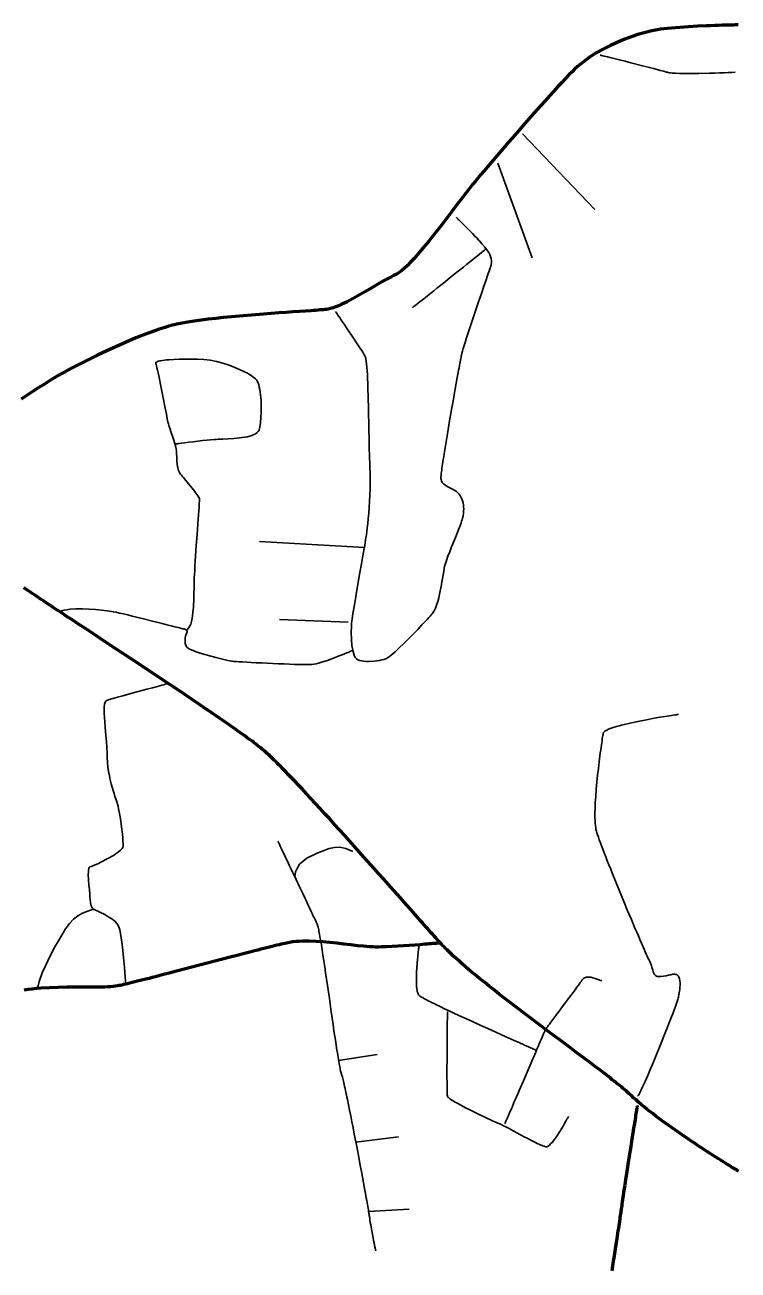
# Model space of a CAD drawing. Header units: inches. Extents: x 23 to 178, y 8 to 179.
# Drawn here: x 157.57 to 177.51, y 99.23 to 134.06 of the extents above; entities that cross this region are included whole.
import ezdxf

# ---------------------------------------------------------------- set-up
doc = ezdxf.new("R2010")
doc.units = ezdxf.units.IN
doc.header["$MEASUREMENT"] = 0
for name, color, linetype in [('Routes 1', 7, 'Continuous'), ('Routes 2', 7, 'Continuous'), ('Routes 4', 7, 'Continuous')]:
    doc.layers.add(name, color=color, linetype=linetype)

msp = doc.modelspace()

# ---------------------------------------------------------------- linework, layer by layer
at = {"layer": 'Routes 1', "color": 7, "lineweight": 158, "true_color": 0xffffff}
msp.add_lwpolyline([(177.511, 134.061), (177.502, 134.061), (177.478, 134.06), (177.44, 134.059), (177.388, 134.058), (177.324, 134.057), (177.248, 134.055), (177.163, 134.052), (177.068, 134.05), (176.966, 134.046), (176.857, 134.043), (176.743, 134.038), (176.623, 134.033), (176.376, 134.022), (176.125, 134.008), (175.878, 133.992), (175.759, 133.983), (175.645, 133.973), (175.536, 133.962), (175.434, 133.95), (175.34, 133.938), (175.254, 133.925), (175.095, 133.893), (174.923, 133.851), (174.738, 133.798), (174.545, 133.735), (174.346, 133.661), (174.143, 133.578), (173.94, 133.486), (173.74, 133.385), (173.545, 133.275), (173.359, 133.158), (173.184, 133.032), (173.024, 132.9), (172.949, 132.83), (172.869, 132.752), (172.781, 132.662), (172.684, 132.562), (172.581, 132.453), (172.471, 132.335), (172.356, 132.209), (172.235, 132.077), (172.111, 131.94), (171.984, 131.798), (171.724, 131.505), (171.2, 130.905), (171.073, 130.759), (170.949, 130.616), (170.829, 130.476), (170.714, 130.342), (170.605, 130.214), (170.502, 130.094), (170.406, 129.981), (170.319, 129.877), (170.24, 129.783), (170.164, 129.693), (170.084, 129.592), (169.997, 129.483), (169.907, 129.366), (169.812, 129.242), (169.713, 129.113), (169.611, 128.979), (169.401, 128.703), (169.185, 128.422), (168.968, 128.145), (168.86, 128.01), (168.754, 127.88), (168.65, 127.755), (168.548, 127.637), (168.449, 127.526), (168.353, 127.424), (168.262, 127.331), (168.175, 127.249), (168.094, 127.179), (168.018, 127.121), (167.949, 127.078), (167.885, 127.048), (167.818, 127.016), (167.748, 126.98), (167.598, 126.898), (167.437, 126.806), (167.268, 126.707), (167.095, 126.606), (166.745, 126.406), (166.575, 126.316), (166.411, 126.237), (166.333, 126.203), (166.258, 126.173), (166.185, 126.147), (166.116, 126.126), (166.051, 126.111), (165.99, 126.101), (165.956, 126.098), (165.917, 126.094), (165.871, 126.09), (165.821, 126.086), (165.765, 126.081), (165.704, 126.076), (165.638, 126.071), (165.567, 126.066), (165.414, 126.055), (165.245, 126.043), (165.063, 126.031), (164.869, 126.017), (164.665, 126.002), (164.454, 125.986), (164.236, 125.97), (164.013, 125.952), (163.563, 125.914), (163.118, 125.871), (162.902, 125.849), (162.693, 125.825), (162.492, 125.8), (162.302, 125.774), (162.124, 125.747), (161.961, 125.719), (161.813, 125.69), (161.746, 125.675), (161.683, 125.659), (161.567, 125.627), (161.447, 125.591), (161.324, 125.551), (161.198, 125.507), (160.938, 125.411), (160.672, 125.305), (160.401, 125.19), (160.13, 125.069), (159.862, 124.946), (159.601, 124.821), (159.35, 124.697), (159.112, 124.577), (158.999, 124.519), (158.892, 124.463), (158.789, 124.409), (158.691, 124.357), (158.599, 124.307), (158.549, 124.28), (158.496, 124.249), (158.379, 124.18), (158.25, 124.102), (158.11, 124.015), (157.959, 123.919), (157.8, 123.816), (157.634, 123.706), (157.462, 123.591)], dxfattribs=at)
at = {"layer": 'Routes 2', "color": 7, "lineweight": 106, "true_color": 0xffffff}
for points in [[(177.511, 102), (177.51, 102.001), (177.507, 102.002), (177.503, 102.005), (177.497, 102.008), (177.49, 102.013), (177.481, 102.018), (177.471, 102.024), (177.459, 102.032), (177.446, 102.04), (177.431, 102.049), (177.415, 102.059), (177.397, 102.069), (177.358, 102.093), (177.314, 102.12), (177.266, 102.151), (177.212, 102.184), (177.155, 102.22), (177.093, 102.259), (177.028, 102.3), (176.959, 102.344), (176.886, 102.39), (176.811, 102.438), (176.733, 102.488), (176.652, 102.54), (176.569, 102.594), (176.484, 102.65), (176.397, 102.708), (176.308, 102.766), (176.218, 102.826), (176.128, 102.888), (175.943, 103.013), (175.758, 103.142), (175.573, 103.273), (175.391, 103.405), (175.214, 103.538), (175.127, 103.604), (175.043, 103.669), (174.961, 103.734), (174.881, 103.799), (174.804, 103.863), (174.729, 103.926), (174.658, 103.988), (174.59, 104.049), (174.526, 104.109), (174.491, 104.14), (174.455, 104.172), (174.417, 104.206), (174.377, 104.24), (174.335, 104.276), (174.291, 104.313), (174.246, 104.351), (174.199, 104.389), (174.15, 104.429), (174.099, 104.47), (174.047, 104.511), (173.993, 104.554), (173.938, 104.598), (173.882, 104.642), (173.824, 104.687), (173.764, 104.733), (173.642, 104.827), (173.515, 104.924), (173.383, 105.024), (173.247, 105.127), (173.108, 105.231), (172.965, 105.338), (172.82, 105.447), (172.672, 105.557), (172.522, 105.669), (172.37, 105.783), (172.217, 105.897), (171.908, 106.128), (171.599, 106.361), (171.292, 106.594), (171.14, 106.71), (170.99, 106.825), (170.842, 106.94), (170.697, 107.054), (170.554, 107.166), (170.415, 107.278), (170.28, 107.387), (170.148, 107.495), (170.021, 107.601), (169.899, 107.705), (169.782, 107.806), (169.725, 107.856), (169.67, 107.905), (169.616, 107.953), (169.564, 108.001), (169.514, 108.047), (169.465, 108.093), (169.418, 108.139), (169.373, 108.183), (169.329, 108.227), (169.287, 108.269), (169.247, 108.311), (169.209, 108.352), (169.136, 108.433), (169.097, 108.476), (169.057, 108.521), (169.015, 108.568), (168.972, 108.616), (168.928, 108.666), (168.882, 108.718), (168.835, 108.771), (168.786, 108.825), (168.736, 108.882), (168.685, 108.939), (168.633, 108.998), (168.58, 109.058), (168.525, 109.12), (168.469, 109.182), (168.355, 109.311), (168.237, 109.444), (168.116, 109.581), (167.991, 109.722), (167.864, 109.866), (167.734, 110.012), (167.602, 110.161), (167.468, 110.312), (167.332, 110.465), (167.057, 110.773), (166.502, 111.392), (166.364, 111.545), (166.227, 111.697), (166.091, 111.847), (165.957, 111.994), (165.825, 112.139), (165.694, 112.281), (165.566, 112.42), (165.441, 112.555), (165.32, 112.686), (165.201, 112.812), (165.143, 112.873), (165.086, 112.933), (165.031, 112.992), (164.976, 113.049), (164.922, 113.105), (164.869, 113.159), (164.818, 113.212), (164.768, 113.264), (164.719, 113.313), (164.671, 113.362), (164.625, 113.408), (164.58, 113.453), (164.536, 113.495), (164.494, 113.536), (164.454, 113.575), (164.415, 113.613), (164.377, 113.648), (164.341, 113.681), (164.307, 113.712), (164.274, 113.741), (164.241, 113.77), (164.203, 113.801), (164.163, 113.834), (164.118, 113.869), (164.07, 113.906), (164.019, 113.946), (163.965, 113.987), (163.908, 114.03), (163.847, 114.074), (163.784, 114.121), (163.718, 114.169), (163.649, 114.219), (163.577, 114.27), (163.503, 114.323), (163.426, 114.377), (163.347, 114.433), (163.266, 114.49), (163.182, 114.548), (163.096, 114.607), (163.009, 114.668), (162.919, 114.73), (162.828, 114.793), (162.734, 114.856), (162.64, 114.921), (162.543, 114.987), (162.445, 115.053), (162.246, 115.188), (162.041, 115.326), (161.833, 115.466), (161.621, 115.608), (161.406, 115.751), (160.973, 116.039), (160.538, 116.327), (160.322, 116.47), (160.108, 116.611), (159.897, 116.751), (159.689, 116.888), (159.485, 117.022), (159.285, 117.154), (159.188, 117.218), (159.092, 117.281), (158.997, 117.344), (158.904, 117.405), (158.813, 117.465), (158.724, 117.524), (158.637, 117.582), (158.551, 117.638), (158.468, 117.693), (158.387, 117.747), (158.309, 117.799), (158.233, 117.849), (158.159, 117.898), (158.088, 117.946), (158.019, 117.991), (157.954, 118.035), (157.891, 118.077), (157.831, 118.117), (157.774, 118.156), (157.721, 118.192), (157.67, 118.226), (157.623, 118.259), (157.579, 118.289), (157.539, 118.317)], [(169.185, 108.378), (169.181, 108.378), (169.171, 108.377), (169.153, 108.376), (169.129, 108.373), (169.1, 108.371), (169.064, 108.368), (169.023, 108.364), (168.977, 108.36), (168.927, 108.356), (168.872, 108.351), (168.813, 108.346), (168.75, 108.341), (168.684, 108.336), (168.615, 108.33), (168.47, 108.319), (168.316, 108.308), (168.157, 108.298), (167.835, 108.279), (167.677, 108.272), (167.525, 108.267), (167.45, 108.265), (167.374, 108.265), (167.295, 108.268), (167.213, 108.272), (167.128, 108.278), (167.042, 108.285), (166.863, 108.303), (166.678, 108.325), (166.488, 108.348), (166.294, 108.371), (166.098, 108.392), (165.902, 108.41), (165.707, 108.424), (165.515, 108.43), (165.421, 108.43), (165.327, 108.428), (165.235, 108.424), (165.145, 108.416), (165.057, 108.406), (164.97, 108.393), (164.886, 108.376), (164.841, 108.367), (164.791, 108.355), (164.737, 108.343), (164.678, 108.329), (164.615, 108.314), (164.549, 108.297), (164.478, 108.28), (164.404, 108.262), (164.327, 108.242), (164.246, 108.222), (164.162, 108.201), (164.076, 108.179), (163.987, 108.156), (163.895, 108.132), (163.705, 108.083), (163.506, 108.031), (163.302, 107.978), (163.092, 107.923), (162.663, 107.811), (162.232, 107.698), (162.019, 107.642), (161.81, 107.588), (161.605, 107.534), (161.407, 107.483), (161.217, 107.434), (161.126, 107.411), (161.037, 107.388), (160.95, 107.366), (160.867, 107.345), (160.786, 107.325), (160.709, 107.306), (160.636, 107.288), (160.565, 107.27), (160.499, 107.254), (160.437, 107.24), (160.378, 107.226), (160.324, 107.214), (160.275, 107.203), (160.23, 107.193), (160.19, 107.185), (160.155, 107.178), (160.095, 107.168), (160.03, 107.16), (159.958, 107.154), (159.88, 107.15), (159.796, 107.146), (159.707, 107.144), (159.613, 107.142), (159.515, 107.142), (159.412, 107.141), (159.306, 107.142), (159.197, 107.142), (159.085, 107.142), (158.97, 107.142), (158.735, 107.141), (158.494, 107.136), (158.252, 107.127), (158.011, 107.112), (157.892, 107.102), (157.774, 107.089), (157.658, 107.075), (157.545, 107.058)], [(174.688, 103.825), (174.688, 103.822), (174.686, 103.813), (174.684, 103.799), (174.681, 103.779), (174.677, 103.754), (174.672, 103.724), (174.667, 103.689), (174.661, 103.649), (174.654, 103.605), (174.646, 103.558), (174.638, 103.506), (174.629, 103.45), (174.61, 103.33), (174.589, 103.197), (174.567, 103.054), (174.543, 102.903), (174.519, 102.745), (174.493, 102.583), (174.441, 102.25), (174.39, 101.92), (174.366, 101.761), (174.342, 101.607), (174.32, 101.461), (174.299, 101.324), (174.28, 101.199), (174.272, 101.141), (174.264, 101.086), (174.256, 101.036), (174.25, 100.989), (174.243, 100.944), (174.239, 100.916), (174.234, 100.883), (174.229, 100.846), (174.223, 100.805), (174.216, 100.759), (174.208, 100.709), (174.2, 100.655), (174.191, 100.597), (174.182, 100.535), (174.172, 100.47), (174.162, 100.4), (174.15, 100.327), (174.139, 100.25), (174.127, 100.17), (174.101, 100), (174.073, 99.818), (174.043, 99.624), (174.012, 99.419), (173.979, 99.203)]]:
    msp.add_lwpolyline(points, dxfattribs=at)
at = {"layer": 'Routes 4', "color": 7, "lineweight": 35, "true_color": 0xffffff}
for points in [[(177.426, 132.734), (177.34, 132.731), (177.236, 132.727), (177.119, 132.723), (176.99, 132.718), (176.851, 132.714), (176.707, 132.709), (176.412, 132.702), (176.266, 132.7), (176.125, 132.7), (175.991, 132.7), (175.868, 132.702), (175.758, 132.707), (175.664, 132.713), (175.624, 132.718), (175.589, 132.722), (175.559, 132.728), (175.535, 132.734), (175.51, 132.742), (175.477, 132.751), (175.436, 132.762), (175.39, 132.775), (175.336, 132.789), (175.278, 132.805), (175.146, 132.839), (175, 132.877), (174.842, 132.917), (174.512, 133.001), (174.349, 133.042), (174.192, 133.081), (174.048, 133.117), (173.92, 133.149), (173.863, 133.163), (173.812, 133.176), (173.767, 133.187), (173.73, 133.196), (173.699, 133.204), (173.677, 133.209), (173.663, 133.213), (173.658, 133.214)], [(173.503, 128.896), (171.485, 131.013)], [(171.753, 127.541), (170.794, 130.194)], [(169.637, 128.67), (169.639, 128.668), (169.645, 128.662), (169.656, 128.652), (169.67, 128.638), (169.687, 128.621), (169.707, 128.601), (169.731, 128.578), (169.756, 128.553), (169.814, 128.496), (169.878, 128.432), (170.015, 128.294), (170.085, 128.224), (170.151, 128.155), (170.211, 128.091), (170.264, 128.033), (170.287, 128.007), (170.308, 127.984), (170.348, 127.937), (170.429, 127.841), (170.504, 127.742), (170.537, 127.691), (170.565, 127.639), (170.588, 127.585), (170.605, 127.529), (170.614, 127.472), (170.615, 127.414), (170.606, 127.353), (170.598, 127.322), (170.593, 127.306), (170.587, 127.286), (170.579, 127.263), (170.57, 127.237), (170.55, 127.175), (170.525, 127.103), (170.496, 127.019), (170.465, 126.927), (170.43, 126.827), (170.393, 126.72), (170.355, 126.606), (170.314, 126.488), (170.272, 126.367), (170.187, 126.116), (170.101, 125.864), (170.019, 125.618), (169.98, 125.5), (169.943, 125.387), (169.909, 125.28), (169.877, 125.18), (169.849, 125.088), (169.824, 125.005), (169.803, 124.933), (169.787, 124.872), (169.776, 124.823), (169.77, 124.795), (169.763, 124.763), (169.756, 124.725), (169.747, 124.683), (169.738, 124.636), (169.728, 124.585), (169.718, 124.529), (169.707, 124.47), (169.695, 124.406), (169.683, 124.34), (169.657, 124.197), (169.629, 124.043), (169.6, 123.88), (169.57, 123.709), (169.539, 123.532), (169.507, 123.351), (169.444, 122.984), (169.383, 122.623), (169.354, 122.449), (169.327, 122.282), (169.301, 122.123), (169.278, 121.975), (169.267, 121.905), (169.257, 121.838), (169.247, 121.775), (169.238, 121.716), (169.23, 121.661), (169.223, 121.609), (169.217, 121.563), (169.211, 121.52), (169.207, 121.483), (169.203, 121.451), (169.201, 121.424), (169.199, 121.402), (169.2, 121.372), (169.204, 121.346), (169.221, 121.298), (169.249, 121.255), (169.286, 121.216), (169.33, 121.182), (169.379, 121.15), (169.432, 121.12), (169.539, 121.063), (169.59, 121.034), (169.636, 121.004), (169.676, 120.972), (169.707, 120.937), (169.756, 120.861), (169.776, 120.82), (169.794, 120.777), (169.809, 120.732), (169.821, 120.684), (169.83, 120.633), (169.835, 120.579), (169.837, 120.523), (169.835, 120.462), (169.828, 120.399), (169.818, 120.331), (169.802, 120.259), (169.791, 120.219), (169.778, 120.175), (169.762, 120.127), (169.744, 120.076), (169.702, 119.965), (169.655, 119.845), (169.604, 119.719), (169.497, 119.456), (169.445, 119.324), (169.397, 119.197), (169.355, 119.075), (169.319, 118.962), (169.305, 118.91), (169.294, 118.861), (169.278, 118.771), (169.264, 118.677), (169.247, 118.575), (169.229, 118.468), (169.209, 118.358), (169.164, 118.136), (169.138, 118.029), (169.11, 117.927), (169.08, 117.832), (169.047, 117.747), (169.012, 117.673), (168.994, 117.641), (168.975, 117.613), (168.955, 117.588), (168.931, 117.56), (168.9, 117.525), (168.863, 117.485), (168.821, 117.439), (168.774, 117.388), (168.723, 117.333), (168.668, 117.274), (168.611, 117.213), (168.55, 117.149), (168.423, 117.017), (168.293, 116.884), (168.162, 116.754), (168.035, 116.632), (167.975, 116.576), (167.917, 116.523), (167.863, 116.476), (167.812, 116.433), (167.766, 116.396), (167.724, 116.366), (167.688, 116.343), (167.657, 116.327), (167.604, 116.31), (167.545, 116.295), (167.479, 116.282), (167.409, 116.271), (167.337, 116.262), (167.189, 116.254), (167.117, 116.254), (167.049, 116.259), (166.986, 116.268), (166.929, 116.281), (166.881, 116.299), (166.843, 116.323), (166.811, 116.357), (166.784, 116.405), (166.761, 116.464), (166.742, 116.534), (166.725, 116.612), (166.713, 116.697), (166.696, 116.879), (166.692, 117.067), (166.697, 117.245), (166.703, 117.328), (166.709, 117.379), (166.717, 117.442), (166.728, 117.516), (166.74, 117.599), (166.755, 117.692), (166.771, 117.792), (166.789, 117.898), (166.808, 118.01), (166.849, 118.247), (166.936, 118.742), (166.978, 118.983), (167.018, 119.209), (167.036, 119.314), (167.053, 119.411), (167.069, 119.501), (167.082, 119.581), (167.094, 119.652), (167.103, 119.711), (167.11, 119.758), (167.115, 119.798), (167.126, 119.889), (167.139, 119.996), (167.153, 120.117), (167.166, 120.252), (167.18, 120.4), (167.192, 120.56), (167.202, 120.731), (167.211, 120.911), (167.217, 121.1), (167.22, 121.298), (167.218, 121.502), (167.213, 121.713), (167.208, 121.82), (167.204, 121.933), (167.2, 122.054), (167.196, 122.183), (167.19, 122.455), (167.185, 122.744), (167.175, 123.339), (167.169, 123.63), (167.161, 123.906), (167.157, 124.037), (167.151, 124.161), (167.145, 124.278), (167.138, 124.386), (167.13, 124.485), (167.121, 124.573), (167.111, 124.651), (167.1, 124.716), (167.088, 124.769), (167.074, 124.807), (167.058, 124.834), (167.038, 124.867), (167.013, 124.905), (166.985, 124.95), (166.952, 124.999), (166.917, 125.053), (166.839, 125.171), (166.754, 125.299), (166.576, 125.563), (166.492, 125.689), (166.414, 125.803), (166.379, 125.855), (166.348, 125.902), (166.32, 125.943), (166.296, 125.978), (166.276, 126.007), (166.262, 126.028), (166.253, 126.041), (166.25, 126.046)], [(168.414, 126.158), (168.418, 126.161), (168.424, 126.166), (168.446, 126.183), (168.477, 126.208), (168.518, 126.24), (168.567, 126.278), (168.624, 126.324), (168.688, 126.374), (168.758, 126.43), (168.834, 126.491), (168.914, 126.555), (168.999, 126.623), (169.087, 126.693), (169.271, 126.84), (169.46, 126.991), (169.649, 127.142), (169.831, 127.288), (169.917, 127.357), (170, 127.424), (170.079, 127.486), (170.152, 127.545), (170.219, 127.599), (170.28, 127.648), (170.334, 127.691), (170.379, 127.727), (170.415, 127.756), (170.442, 127.778), (170.452, 127.785), (170.459, 127.791), (170.463, 127.794), (170.465, 127.796)], [(161.791, 122.341), (161.795, 122.342), (161.809, 122.343), (161.83, 122.346), (161.859, 122.35), (161.894, 122.354), (161.936, 122.36), (162.034, 122.372), (162.148, 122.386), (162.272, 122.401), (162.529, 122.431), (162.651, 122.445), (162.761, 122.456), (162.857, 122.464), (162.911, 122.467), (162.97, 122.47), (163.104, 122.475), (163.253, 122.481), (163.41, 122.49), (163.566, 122.505), (163.717, 122.527), (163.787, 122.541), (163.854, 122.558), (163.915, 122.577), (163.97, 122.6), (164.019, 122.626), (164.06, 122.655), (164.092, 122.688), (164.114, 122.726), (164.127, 122.767), (164.137, 122.816), (164.146, 122.872), (164.154, 122.934), (164.167, 123.074), (164.175, 123.228), (164.176, 123.391), (164.171, 123.555), (164.157, 123.714), (164.136, 123.861), (164.121, 123.928), (164.105, 123.99), (164.085, 124.045), (164.063, 124.093), (164.039, 124.133), (164.011, 124.164), (163.978, 124.191), (163.939, 124.22), (163.894, 124.251), (163.843, 124.283), (163.787, 124.315), (163.725, 124.348), (163.59, 124.414), (163.438, 124.479), (163.275, 124.541), (163.104, 124.596), (162.926, 124.643), (162.746, 124.679), (162.567, 124.702), (162.391, 124.711), (162.217, 124.714), (162.046, 124.714), (161.883, 124.711), (161.73, 124.705), (161.591, 124.695), (161.528, 124.69), (161.469, 124.683), (161.416, 124.676), (161.368, 124.668), (161.327, 124.66), (161.292, 124.65), (161.263, 124.64), (161.243, 124.629), (161.23, 124.618), (161.225, 124.605), (161.228, 124.591), (161.236, 124.565), (161.246, 124.524), (161.259, 124.47), (161.273, 124.404), (161.29, 124.328), (161.308, 124.243), (161.327, 124.151), (161.368, 123.953), (161.451, 123.536), (161.471, 123.436), (161.49, 123.341), (161.507, 123.253), (161.523, 123.173), (161.537, 123.102), (161.549, 123.041), (161.558, 122.994), (161.565, 122.96), (161.58, 122.9), (161.602, 122.829), (161.629, 122.749), (161.659, 122.662), (161.722, 122.476), (161.751, 122.382), (161.777, 122.29), (161.796, 122.204), (161.807, 122.124), (161.81, 122.053), (161.811, 121.987), (161.816, 121.868), (161.826, 121.763), (161.842, 121.672), (161.865, 121.594), (161.88, 121.559), (161.888, 121.543), (161.9, 121.523), (161.918, 121.497), (161.941, 121.467), (161.967, 121.434), (161.997, 121.397), (162.064, 121.315), (162.138, 121.226), (162.286, 121.046), (162.35, 120.963), (162.378, 120.925), (162.402, 120.891), (162.422, 120.86), (162.437, 120.834), (162.446, 120.812), (162.449, 120.796), (162.449, 120.787), (162.448, 120.771), (162.447, 120.75), (162.446, 120.724), (162.444, 120.693), (162.441, 120.657), (162.435, 120.571), (162.428, 120.47), (162.42, 120.356), (162.411, 120.23), (162.402, 120.094), (162.391, 119.951), (162.381, 119.803), (162.36, 119.5), (162.34, 119.202), (162.331, 119.06), (162.322, 118.926), (162.315, 118.801), (162.309, 118.688), (162.304, 118.59), (162.3, 118.507), (162.299, 118.472), (162.299, 118.443), (162.299, 118.393), (162.298, 118.284), (162.295, 118.162), (162.291, 118.033), (162.277, 117.767), (162.267, 117.64), (162.253, 117.523), (162.237, 117.419), (162.228, 117.375), (162.217, 117.335), (162.206, 117.301), (162.194, 117.274), (162.169, 117.235), (162.149, 117.204), (162.132, 117.179), (162.119, 117.16), (162.109, 117.145), (162.098, 117.128), (162.093, 117.122), (162.093, 117.121)], [(164.124, 119.611), (167.059, 119.444)], [(158.529, 117.653), (158.592, 117.673), (158.663, 117.689), (158.739, 117.702), (158.82, 117.712), (158.993, 117.724), (159.177, 117.726), (159.362, 117.72), (159.543, 117.708), (159.713, 117.692), (159.863, 117.674), (159.929, 117.665), (159.988, 117.655), (160.046, 117.645), (160.122, 117.629), (160.215, 117.608), (160.322, 117.583), (160.441, 117.554), (160.57, 117.523), (160.846, 117.454), (161.131, 117.382), (161.406, 117.312), (161.534, 117.279), (161.652, 117.249), (161.757, 117.223), (161.848, 117.2), (161.922, 117.182), (161.976, 117.17), (162.01, 117.162), (162.036, 117.155), (162.074, 117.137), (162.096, 117.116), (162.106, 117.094), (162.105, 117.073), (162.099, 117.052), (162.08, 117.022), (162.072, 117.011), (162.067, 116.993), (162.06, 116.961), (162.052, 116.919), (162.046, 116.869), (162.044, 116.815), (162.049, 116.76), (162.063, 116.708), (162.087, 116.661), (162.104, 116.641), (162.129, 116.621), (162.169, 116.6), (162.222, 116.576), (162.286, 116.551), (162.36, 116.524), (162.442, 116.497), (162.53, 116.469), (162.908, 116.364), (163.088, 116.319), (163.169, 116.299), (163.243, 116.283), (163.306, 116.27), (163.358, 116.26), (163.397, 116.254), (163.427, 116.252), (163.451, 116.251), (163.48, 116.249), (163.557, 116.245), (163.654, 116.239), (163.768, 116.233), (163.897, 116.226), (164.038, 116.219), (164.188, 116.211), (164.344, 116.204), (164.661, 116.189), (164.817, 116.183), (164.968, 116.177), (165.109, 116.172), (165.239, 116.169), (165.355, 116.166), (165.453, 116.165), (165.531, 116.166), (165.587, 116.169), (165.644, 116.177), (165.709, 116.19), (165.781, 116.209), (165.858, 116.231), (166.024, 116.285), (166.195, 116.346), (166.359, 116.41), (166.436, 116.44), (166.507, 116.469), (166.571, 116.495), (166.626, 116.518), (166.672, 116.538), (166.706, 116.552), (166.727, 116.562), (166.735, 116.565)], [(164.688, 117.428), (166.607, 117.353)], [(160.389, 107.229), (160.379, 107.322), (160.369, 107.431), (160.359, 107.555), (160.349, 107.688), (160.325, 107.973), (160.297, 108.261), (160.28, 108.398), (160.261, 108.527), (160.24, 108.643), (160.217, 108.745), (160.19, 108.828), (160.176, 108.862), (160.161, 108.89), (160.127, 108.935), (160.088, 108.976), (159.995, 109.053), (159.89, 109.121), (159.781, 109.18), (159.676, 109.231), (159.583, 109.275), (159.543, 109.294), (159.508, 109.312), (159.481, 109.329), (159.457, 109.354), (159.438, 109.385), (159.422, 109.421), (159.4, 109.505), (159.388, 109.592), (159.382, 109.673), (159.382, 109.707), (159.382, 109.736), (159.382, 109.756), (159.382, 109.768), (159.382, 109.772), (159.38, 109.788), (159.376, 109.822), (159.37, 109.87), (159.364, 109.93), (159.357, 109.998), (159.345, 110.148), (159.34, 110.296), (159.341, 110.362), (159.345, 110.419), (159.353, 110.463), (159.366, 110.493), (159.384, 110.505), (159.416, 110.515), (159.465, 110.534), (159.529, 110.562), (159.603, 110.596), (159.686, 110.636), (159.865, 110.728), (160.04, 110.828), (160.118, 110.879), (160.187, 110.928), (160.243, 110.974), (160.283, 111.017), (160.303, 111.054), (160.31, 111.096), (160.311, 111.156), (160.308, 111.232), (160.302, 111.32), (160.293, 111.418), (160.268, 111.631), (160.236, 111.849), (160.22, 111.952), (160.203, 112.047), (160.187, 112.132), (160.172, 112.203), (160.158, 112.259), (160.145, 112.302), (160.128, 112.352), (160.107, 112.412), (160.084, 112.48), (160.058, 112.556), (160.032, 112.641), (160.004, 112.733), (159.977, 112.833), (159.952, 112.939), (159.928, 113.053), (159.907, 113.173), (159.889, 113.299), (159.875, 113.431), (159.867, 113.568), (159.863, 113.71), (159.847, 114.002), (159.824, 114.289), (159.811, 114.427), (159.8, 114.558), (159.791, 114.682), (159.785, 114.795), (159.783, 114.897), (159.787, 114.986), (159.796, 115.06), (159.813, 115.117), (159.838, 115.155), (159.854, 115.167), (159.874, 115.174), (159.901, 115.182), (159.938, 115.193), (159.983, 115.205), (160.036, 115.22), (160.095, 115.237), (160.16, 115.255), (160.305, 115.295), (160.465, 115.338), (160.634, 115.384), (160.973, 115.476), (161.132, 115.519), (161.276, 115.557), (161.34, 115.575), (161.398, 115.59), (161.449, 115.604), (161.493, 115.616), (161.528, 115.625), (161.554, 115.632), (161.57, 115.636), (161.576, 115.638)], [(175.845, 114.775), (175.841, 114.775), (175.828, 114.773), (175.806, 114.77), (175.776, 114.765), (175.74, 114.76), (175.696, 114.753), (175.647, 114.745), (175.591, 114.736), (175.531, 114.726), (175.465, 114.716), (175.395, 114.704), (175.322, 114.692), (175.166, 114.664), (175, 114.634), (174.659, 114.567), (174.491, 114.531), (174.331, 114.493), (174.254, 114.474), (174.181, 114.454), (174.112, 114.435), (174.047, 114.415), (173.986, 114.395), (173.931, 114.376), (173.882, 114.356), (173.839, 114.336), (173.803, 114.317), (173.775, 114.297), (173.754, 114.278), (173.741, 114.259), (173.737, 114.24), (173.733, 114.214), (173.727, 114.181), (173.721, 114.141), (173.714, 114.095), (173.706, 114.042), (173.698, 113.983), (173.689, 113.919), (173.679, 113.85), (173.669, 113.777), (173.658, 113.699), (173.648, 113.618), (173.626, 113.445), (173.604, 113.262), (173.582, 113.071), (173.562, 112.877), (173.545, 112.681), (173.53, 112.488), (173.518, 112.3), (173.511, 112.121), (173.509, 112.036), (173.508, 111.954), (173.509, 111.876), (173.511, 111.802), (173.515, 111.732), (173.521, 111.668), (173.528, 111.609), (173.537, 111.555), (173.548, 111.508), (173.562, 111.461), (173.581, 111.405), (173.603, 111.339), (173.629, 111.265), (173.659, 111.184), (173.692, 111.094), (173.728, 110.999), (173.768, 110.897), (173.809, 110.789), (173.853, 110.677), (173.9, 110.56), (173.948, 110.44), (173.997, 110.316), (174.1, 110.061), (174.315, 109.539), (174.422, 109.281), (174.527, 109.031), (174.578, 108.91), (174.627, 108.794), (174.675, 108.681), (174.721, 108.574), (174.764, 108.472), (174.806, 108.377), (174.845, 108.288), (174.88, 108.206), (174.913, 108.132), (174.942, 108.067), (174.968, 108.011), (174.99, 107.964), (175.008, 107.928), (175.021, 107.902), (175.043, 107.857), (175.062, 107.813), (175.078, 107.772), (175.103, 107.695), (175.122, 107.626), (175.14, 107.567), (175.16, 107.518), (175.173, 107.498), (175.188, 107.48), (175.205, 107.466), (175.226, 107.454), (175.251, 107.445), (175.28, 107.44), (175.313, 107.438), (175.35, 107.439), (175.424, 107.447), (175.496, 107.461), (175.565, 107.477), (175.63, 107.492), (175.689, 107.502), (175.742, 107.504), (175.766, 107.5), (175.788, 107.494), (175.808, 107.483), (175.825, 107.468), (175.84, 107.448), (175.852, 107.423), (175.871, 107.372), (175.882, 107.318), (175.888, 107.261), (175.888, 107.201), (175.885, 107.139), (175.877, 107.074), (175.856, 106.936), (175.843, 106.861), (175.835, 106.832), (175.824, 106.793), (175.808, 106.746), (175.789, 106.691), (175.767, 106.628), (175.742, 106.558), (175.713, 106.482), (175.683, 106.399), (175.649, 106.312), (175.614, 106.22), (175.577, 106.124), (175.538, 106.024), (175.456, 105.816), (175.37, 105.601), (175.193, 105.169), (175.106, 104.961), (175.064, 104.861), (175.023, 104.765), (174.983, 104.672), (174.945, 104.584), (174.908, 104.502), (174.874, 104.425), (174.841, 104.355), (174.812, 104.291), (174.785, 104.235), (174.761, 104.187), (174.74, 104.148), (174.722, 104.118), (174.708, 104.098), (174.699, 104.089)], [(164.641, 111.229), (164.642, 111.227), (164.644, 111.223), (164.648, 111.216), (164.652, 111.205), (164.658, 111.193), (164.666, 111.177), (164.674, 111.159), (164.684, 111.139), (164.706, 111.091), (164.733, 111.035), (164.763, 110.97), (164.797, 110.899), (164.834, 110.821), (164.874, 110.737), (164.916, 110.648), (164.96, 110.555), (165.005, 110.459), (165.052, 110.359), (165.149, 110.155), (165.247, 109.947), (165.344, 109.743), (165.391, 109.643), (165.437, 109.547), (165.48, 109.454), (165.522, 109.366), (165.562, 109.282), (165.598, 109.205), (165.632, 109.133), (165.662, 109.07), (165.689, 109.014), (165.711, 108.966), (165.72, 108.946), (165.729, 108.928), (165.736, 108.913), (165.742, 108.901), (165.747, 108.887), (165.753, 108.868), (165.76, 108.845), (165.767, 108.817), (165.774, 108.785), (165.782, 108.748), (165.79, 108.708), (165.799, 108.663), (165.808, 108.615), (165.817, 108.563), (165.827, 108.508), (165.837, 108.449), (165.847, 108.387), (165.857, 108.322), (165.868, 108.255), (165.879, 108.184), (165.902, 108.036), (165.926, 107.879), (165.951, 107.714), (165.976, 107.544), (166.002, 107.367), (166.028, 107.187), (166.081, 106.821), (166.133, 106.454), (166.159, 106.273), (166.185, 106.096), (166.21, 105.924), (166.235, 105.758), (166.259, 105.6), (166.282, 105.45), (166.293, 105.378), (166.304, 105.31), (166.314, 105.244), (166.324, 105.181), (166.334, 105.121), (166.344, 105.064), (166.353, 105.011), (166.362, 104.961), (166.371, 104.915), (166.379, 104.873), (166.387, 104.834), (166.394, 104.801), (166.401, 104.771), (166.408, 104.746), (166.414, 104.725), (166.419, 104.71), (166.425, 104.694), (166.431, 104.674), (166.438, 104.649), (166.446, 104.621), (166.455, 104.588), (166.464, 104.551), (166.474, 104.51), (166.484, 104.466), (166.495, 104.418), (166.507, 104.366), (166.519, 104.312), (166.532, 104.254), (166.545, 104.194), (166.558, 104.13), (166.572, 104.064), (166.586, 103.996), (166.616, 103.852), (166.647, 103.7), (166.679, 103.541), (166.711, 103.376), (166.745, 103.206), (166.778, 103.033), (166.846, 102.681), (166.913, 102.33), (166.945, 102.157), (166.977, 101.988), (167.007, 101.824), (167.036, 101.666), (167.064, 101.515), (167.09, 101.372), (167.102, 101.304), (167.114, 101.239), (167.125, 101.176), (167.136, 101.116), (167.146, 101.06), (167.155, 101.006), (167.164, 100.956), (167.172, 100.909), (167.179, 100.865), (167.186, 100.825), (167.192, 100.79), (167.197, 100.758), (167.201, 100.73), (167.205, 100.707), (167.208, 100.688), (167.209, 100.674), (167.216, 100.622), (167.225, 100.562), (167.236, 100.496), (167.248, 100.426), (167.305, 100.127), (167.319, 100.056), (167.333, 99.989), (167.345, 99.929), (167.356, 99.876), (167.361, 99.853), (167.366, 99.832), (167.369, 99.814), (167.373, 99.799), (167.375, 99.787), (167.377, 99.778), (167.378, 99.773), (167.379, 99.771)], [(166.735, 110.937), (166.543, 111.018), (166.377, 111.055), (166.225, 111.053), (166.075, 111.019), (165.739, 110.89), (165.447, 110.752), (165.243, 110.579), (165.177, 110.466), (165.136, 110.373), (165.115, 110.251), (165.15, 110.152)], [(157.914, 107.104), (157.963, 107.302), (158.053, 107.544), (158.293, 108.054), (158.408, 108.269), (158.505, 108.44), (158.703, 108.774), (158.809, 108.923), (158.924, 109.047), (159.049, 109.139), (159.178, 109.208), (159.299, 109.259), (159.4, 109.293), (159.47, 109.313), (159.495, 109.319)], [(168.59, 108.328), (168.589, 108.325), (168.588, 108.314), (168.586, 108.297), (168.583, 108.274), (168.579, 108.246), (168.575, 108.212), (168.57, 108.174), (168.565, 108.131), (168.56, 108.084), (168.555, 108.034), (168.55, 107.98), (168.544, 107.924), (168.534, 107.806), (168.525, 107.683), (168.518, 107.558), (168.514, 107.434), (168.513, 107.315), (168.515, 107.258), (168.517, 107.204), (168.521, 107.153), (168.526, 107.105), (168.532, 107.06), (168.54, 107.02), (168.55, 106.985), (168.561, 106.955), (168.575, 106.93), (168.59, 106.911), (168.6, 106.902), (168.614, 106.892), (168.633, 106.879), (168.655, 106.866), (168.681, 106.851), (168.711, 106.834), (168.744, 106.816), (168.78, 106.796), (168.82, 106.776), (168.862, 106.754), (168.908, 106.731), (168.956, 106.706), (169.008, 106.681), (169.061, 106.655), (169.175, 106.6), (169.298, 106.541), (169.427, 106.48), (169.563, 106.416), (169.704, 106.351), (169.849, 106.284), (169.996, 106.216), (170.295, 106.08), (170.593, 105.946), (170.738, 105.88), (170.879, 105.817), (171.015, 105.756), (171.146, 105.698), (171.269, 105.643), (171.384, 105.592), (171.438, 105.568), (171.489, 105.545), (171.538, 105.523), (171.584, 105.503), (171.627, 105.484), (171.668, 105.466), (171.705, 105.45), (171.738, 105.435), (171.769, 105.422), (171.795, 105.41), (171.818, 105.4), (171.837, 105.391), (171.852, 105.385), (171.863, 105.38), (171.87, 105.377), (171.872, 105.376)], [(173.701, 107.325), (173.683, 107.326), (173.664, 107.33), (173.619, 107.344), (173.568, 107.363), (173.512, 107.384), (173.453, 107.404), (173.392, 107.419), (173.331, 107.425), (173.301, 107.424), (173.272, 107.42), (173.244, 107.412), (173.216, 107.4), (173.19, 107.384), (173.166, 107.362), (173.143, 107.335), (173.132, 107.319), (173.12, 107.301), (173.105, 107.28), (173.089, 107.256), (173.049, 107.202), (173.004, 107.138), (172.952, 107.068), (172.895, 106.991), (172.835, 106.909), (172.772, 106.824), (172.707, 106.737), (172.574, 106.56), (172.509, 106.474), (172.446, 106.39), (172.386, 106.31), (172.33, 106.235), (172.278, 106.167), (172.233, 106.107), (172.212, 106.08), (172.194, 106.055), (172.177, 106.033), (172.163, 106.014), (172.151, 105.998), (172.141, 105.985), (172.133, 105.975), (172.128, 105.968), (172.125, 105.963), (172.121, 105.953), (172.113, 105.936), (172.102, 105.91), (172.088, 105.877), (172.071, 105.838), (172.051, 105.792), (172.029, 105.74), (172.004, 105.683), (171.977, 105.62), (171.948, 105.553), (171.918, 105.481), (171.885, 105.406), (171.851, 105.326), (171.816, 105.244), (171.742, 105.072), (171.664, 104.892), (171.505, 104.522), (171.427, 104.339), (171.35, 104.162), (171.277, 103.992), (171.243, 103.912), (171.21, 103.835), (171.179, 103.762), (171.149, 103.694), (171.121, 103.629), (171.096, 103.57), (171.073, 103.516), (171.052, 103.469), (171.034, 103.427), (171.019, 103.392), (171.007, 103.364), (170.998, 103.344), (170.993, 103.331), (170.991, 103.327)], [(172.769, 103.524), (172.768, 103.522), (172.764, 103.515), (172.758, 103.503), (172.749, 103.488), (172.739, 103.469), (172.726, 103.446), (172.696, 103.392), (172.659, 103.328), (172.617, 103.256), (172.571, 103.18), (172.522, 103.101), (172.419, 102.945), (172.367, 102.874), (172.317, 102.81), (172.268, 102.756), (172.224, 102.714), (172.203, 102.699), (172.183, 102.687), (172.165, 102.68), (172.148, 102.678), (172.13, 102.679), (172.109, 102.684), (172.083, 102.691), (172.054, 102.701), (171.987, 102.728), (171.909, 102.763), (171.822, 102.805), (171.729, 102.853), (171.63, 102.905), (171.527, 102.96), (171.321, 103.072), (171.22, 103.126), (171.124, 103.178), (171.035, 103.225), (170.953, 103.266), (170.881, 103.301), (170.85, 103.315), (170.822, 103.327), (170.793, 103.338), (170.759, 103.353), (170.722, 103.369), (170.68, 103.387), (170.587, 103.429), (170.482, 103.478), (170.369, 103.531), (170.25, 103.588), (170.007, 103.708), (169.889, 103.768), (169.776, 103.828), (169.672, 103.885), (169.58, 103.938), (169.539, 103.963), (169.502, 103.986), (169.469, 104.008), (169.441, 104.028), (169.418, 104.046), (169.4, 104.063), (169.388, 104.077), (169.383, 104.089), (169.38, 104.105), (169.378, 104.134), (169.376, 104.173), (169.374, 104.223), (169.373, 104.282), (169.372, 104.349), (169.371, 104.425), (169.371, 104.507), (169.37, 104.595), (169.37, 104.689), (169.37, 104.888), (169.371, 105.1), (169.372, 105.316), (169.373, 105.532), (169.375, 105.739), (169.376, 105.838), (169.377, 105.932), (169.378, 106.022), (169.379, 106.105), (169.379, 106.181), (169.38, 106.25), (169.381, 106.311), (169.381, 106.362), (169.382, 106.403), (169.382, 106.434), (169.382, 106.453), (169.383, 106.459)], [(167.418, 105.26), (166.34, 105.089)], [(168.014, 102.96), (166.823, 102.803)], [(168.31, 100.928), (167.178, 100.871)]]:
    msp.add_lwpolyline(points, dxfattribs=at)

doc.saveas('drawing.dxf')
